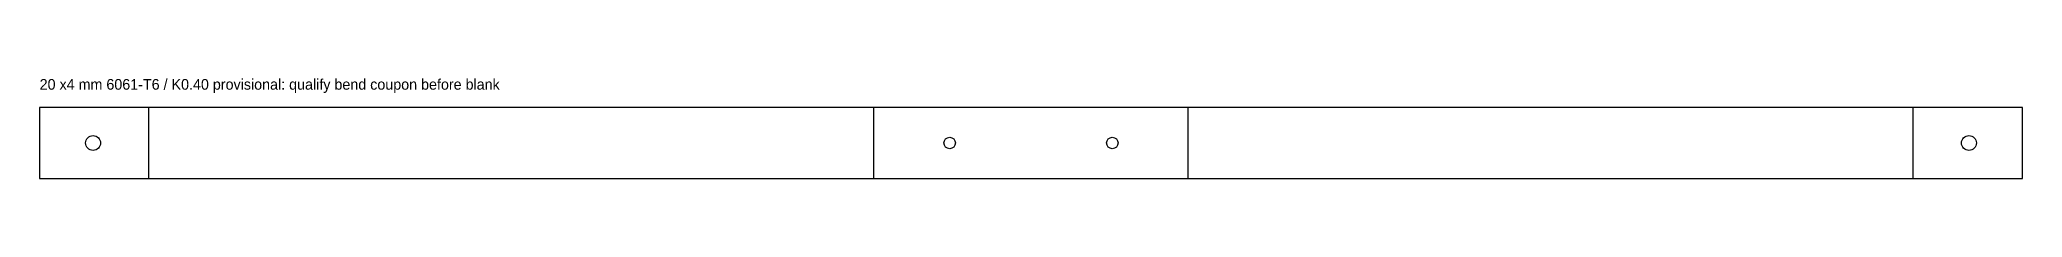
# Model space of a CAD drawing. Header units: millimetres. Extents: x 0 to 556, y 0 to 28.
import ezdxf

# ---------------------------------------------------------------- set-up
doc = ezdxf.new("R2010")
doc.units = ezdxf.units.MM
for name, color, linetype in [('BEND_CENTRE_NONCUT', 3, 'Continuous'), ('CUT', 1, 'Continuous'), ('LABELS_NONCUT', 7, 'Continuous')]:
    doc.layers.add(name, color=color, linetype=linetype)

msp = doc.modelspace()

# ---------------------------------------------------------------- linework, layer by layer
at = {"layer": 'BEND_CENTRE_NONCUT'}
for p, q in [((30.64, 0), (30.64, 20)), ((234.13, 0), (234.13, 20)), ((322.31, 0), (322.31, 20)), ((525.79, 0), (525.79, 20))]:
    msp.add_line(p, q, dxfattribs=at)
at = {"layer": 'CUT'}
msp.add_lwpolyline([(0, 0), (556.44, 0), (556.44, 20), (0, 20)], close=True, dxfattribs=at)
for centre, radius in [((15, 10), 2.1), ((255.4, 10), 1.6), ((301.04, 10), 1.6), ((541.44, 10), 2.1)]:
    msp.add_circle(centre, radius, dxfattribs=at)

# ---------------------------------------------------------------- texts
at = {"layer": 'LABELS_NONCUT'}
msp.add_text('20 x4 mm 6061-T6 / K0.40 provisional: qualify bend coupon before blank', height=3, dxfattribs=at).set_placement((0, 25))

doc.saveas('drawing.dxf')
